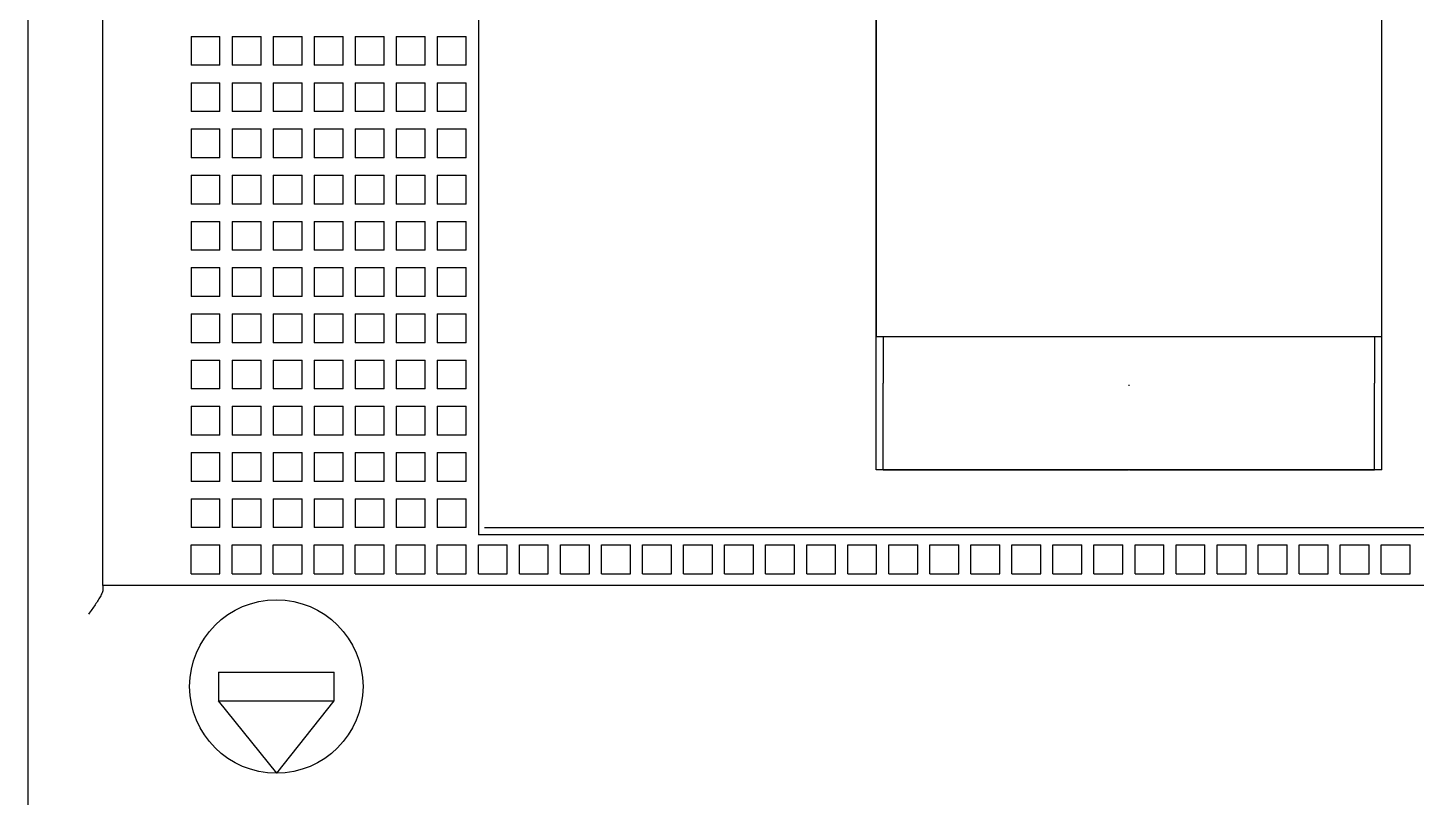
# Model space of a CAD drawing. Header units: metres. Extents: x -364 to 984, y 2601 to 8084.
# Drawn here: x 160.94 to 208.98, y 2629.31 to 2655.94 of the extents above; entities that cross this region are included whole.
import ezdxf

# ---------------------------------------------------------------- set-up
doc = ezdxf.new("R2010")
doc.units = ezdxf.units.M

# ---------------------------------------------------------------- blocks, each defined once
blk = doc.blocks.new('ABB-IN_XT1_3')
for p, q in [((0.000061, 112.800041), (0.000015, 17.200035)), ((2.600021, 36.00003), (2.600036, 81.000023)), ((15.600036, 78.800026), (15.600021, 38.200027)), ((29.350036, 75.671013), (29.350021, 44.600013)), ((29.350021, 40.000023), (29.350036, 75.671013)), ((46.850021, 40.000007), (46.850036, 75.671013)), ((5.650024, 55.000023), (5.650024, 54.000023)), ((5.650024, 55.000023), (6.650024, 55.000023)), ((6.650024, 54.000023), (6.650024, 55.000023)), ((7.070022, 55.000023), (7.070022, 54.000023)), ((7.070022, 55.000023), (8.070022, 55.000023)), ((8.070022, 54.000023), (8.070022, 55.000023)), ((8.490021, 55.000023), (8.490021, 54.000023)), ((8.490021, 55.000023), (9.490021, 55.000023)), ((9.490021, 54.000023), (9.490021, 55.000023)), ((9.910034, 55.000023), (9.910034, 54.000023)), ((9.910034, 55.000023), (10.910034, 55.000023)), ((10.910034, 54.000023), (10.910034, 55.000023)), ((11.330032, 55.000023), (11.330032, 54.000023)), ((11.330032, 55.000023), (12.330032, 55.000023)), ((12.330032, 54.000023), (12.330032, 55.000023)), ((12.75003, 55.000023), (12.75003, 54.000023)), ((12.75003, 55.000023), (13.75003, 55.000023)), ((13.75003, 54.000023), (13.75003, 55.000023)), ((14.170029, 55.000023), (14.170029, 54.000023)), ((14.170029, 55.000023), (15.170029, 55.000023)), ((15.170029, 54.000023), (15.170029, 55.000023)), ((6.650024, 54.000023), (5.650024, 54.000023)), ((8.070022, 54.000023), (7.070022, 54.000023)), ((9.490021, 54.000023), (8.490021, 54.000023)), ((10.910034, 54.000023), (9.910034, 54.000023)), ((12.330032, 54.000023), (11.330032, 54.000023)), ((13.75003, 54.000023), (12.75003, 54.000023)), ((15.170029, 54.000023), (14.170029, 54.000023)), ((5.650024, 53.400032), (5.650024, 52.400032)), ((5.650024, 53.400032), (6.650024, 53.400032)), ((6.650024, 52.400032), (6.650024, 53.400032)), ((7.070022, 53.400032), (7.070022, 52.400032)), ((7.070022, 53.400032), (8.070022, 53.400032)), ((8.070022, 52.400032), (8.070022, 53.400032)), ((8.490021, 53.400032), (8.490021, 52.400032)), ((8.490021, 53.400032), (9.490021, 53.400032)), ((9.490021, 52.400032), (9.490021, 53.400032)), ((9.910034, 53.400032), (9.910034, 52.400032)), ((9.910034, 53.400032), (10.910034, 53.400032)), ((10.910034, 52.400032), (10.910034, 53.400032)), ((11.330032, 53.400032), (11.330032, 52.400032)), ((11.330032, 53.400032), (12.330032, 53.400032)), ((12.330032, 52.400032), (12.330032, 53.400032)), ((12.75003, 53.400032), (12.75003, 52.400032)), ((12.75003, 53.400032), (13.75003, 53.400032)), ((13.75003, 52.400032), (13.75003, 53.400032)), ((14.170029, 53.400032), (14.170029, 52.400032)), ((14.170029, 53.400032), (15.170029, 53.400032)), ((15.170029, 52.400032), (15.170029, 53.400032)), ((6.650024, 52.400032), (5.650024, 52.400032)), ((8.070022, 52.400032), (7.070022, 52.400032)), ((9.490021, 52.400032), (8.490021, 52.400032)), ((10.910034, 52.400032), (9.910034, 52.400032)), ((12.330032, 52.400032), (11.330032, 52.400032)), ((13.75003, 52.400032), (12.75003, 52.400032)), ((15.170029, 52.400032), (14.170029, 52.400032)), ((5.650024, 51.800026), (5.650024, 50.800026)), ((5.650024, 51.800026), (6.650024, 51.800026)), ((6.650024, 50.800026), (6.650024, 51.800026)), ((7.070022, 51.800026), (7.070022, 50.800026)), ((7.070022, 51.800026), (8.070022, 51.800026)), ((8.070022, 50.800026), (8.070022, 51.800026)), ((8.490021, 51.800026), (8.490021, 50.800026)), ((8.490021, 51.800026), (9.490021, 51.800026)), ((9.490021, 50.800026), (9.490021, 51.800026)), ((9.910034, 51.800026), (9.910034, 50.800026)), ((9.910034, 51.800026), (10.910034, 51.800026)), ((10.910034, 50.800026), (10.910034, 51.800026)), ((11.330032, 51.800026), (11.330032, 50.800026)), ((11.330032, 51.800026), (12.330032, 51.800026)), ((12.330032, 50.800026), (12.330032, 51.800026)), ((12.75003, 51.800026), (12.75003, 50.800026)), ((12.75003, 51.800026), (13.75003, 51.800026)), ((13.75003, 50.800026), (13.75003, 51.800026)), ((14.170029, 51.800026), (14.170029, 50.800026)), ((14.170029, 51.800026), (15.170029, 51.800026)), ((15.170029, 50.800026), (15.170029, 51.800026)), ((6.650024, 50.800026), (5.650024, 50.800026)), ((8.070022, 50.800026), (7.070022, 50.800026)), ((9.490021, 50.800026), (8.490021, 50.800026)), ((10.910034, 50.800026), (9.910034, 50.800026)), ((12.330032, 50.800026), (11.330032, 50.800026)), ((13.75003, 50.800026), (12.75003, 50.800026)), ((15.170029, 50.800026), (14.170029, 50.800026)), ((5.650024, 50.200035), (5.650024, 49.200035)), ((5.650024, 50.200035), (6.650024, 50.200035)), ((6.650024, 49.200035), (6.650024, 50.200035)), ((7.070022, 50.200035), (7.070022, 49.200035)), ((7.070022, 50.200035), (8.070022, 50.200035)), ((8.070022, 49.200035), (8.070022, 50.200035)), ((8.490021, 50.200035), (8.490021, 49.200035)), ((8.490021, 50.200035), (9.490021, 50.200035)), ((9.490021, 49.200035), (9.490021, 50.200035)), ((9.910034, 50.200035), (9.910019, 49.200035)), ((9.910034, 50.200035), (10.910034, 50.200035)), ((10.910019, 49.200035), (10.910034, 50.200035)), ((11.330032, 50.200035), (11.330017, 49.200035)), ((11.330032, 50.200035), (12.330032, 50.200019)), ((12.330017, 49.200019), (12.330032, 50.200019)), ((12.75003, 50.200019), (12.75003, 49.200019)), ((12.75003, 50.200019), (13.75003, 50.200019)), ((13.75003, 49.200019), (13.75003, 50.200019)), ((14.170029, 50.200019), (14.170029, 49.200019)), ((14.170029, 50.200019), (15.170029, 50.200019)), ((15.170029, 49.200019), (15.170029, 50.200019)), ((6.650024, 49.200035), (5.650024, 49.200035)), ((8.070022, 49.200035), (7.070022, 49.200035)), ((9.490021, 49.200035), (8.490021, 49.200035)), ((10.910019, 49.200035), (9.910019, 49.200035)), ((12.330017, 49.200019), (11.330017, 49.200035)), ((13.75003, 49.200019), (12.75003, 49.200019)), ((15.170029, 49.200019), (14.170029, 49.200019)), ((5.650024, 48.600029), (5.650024, 47.600029)), ((5.650024, 48.600029), (6.650024, 48.600029)), ((6.650024, 47.600029), (6.650024, 48.600029)), ((7.070022, 48.600029), (7.070022, 47.600029)), ((7.070022, 48.600029), (8.070022, 48.600029)), ((8.070022, 47.600029), (8.070022, 48.600029)), ((8.490021, 48.600029), (8.490021, 47.600029)), ((8.490021, 48.600029), (9.490021, 48.600029)), ((9.490021, 47.600029), (9.490021, 48.600029)), ((9.910019, 48.600029), (9.910019, 47.600029)), ((9.910019, 48.600029), (10.910019, 48.600029)), ((10.910019, 47.600029), (10.910019, 48.600029)), ((11.330017, 48.600029), (11.330017, 47.600029)), ((11.330017, 48.600029), (12.330017, 48.600029)), ((12.330017, 47.600029), (12.330017, 48.600029)), ((12.75003, 48.600029), (12.75003, 47.600029)), ((12.75003, 48.600029), (13.75003, 48.600029)), ((13.75003, 47.600029), (13.75003, 48.600029)), ((14.170029, 48.600029), (14.170029, 47.600029)), ((14.170029, 48.600029), (15.170029, 48.600029)), ((15.170029, 47.600029), (15.170029, 48.600029)), ((6.650024, 47.600029), (5.650024, 47.600029)), ((8.070022, 47.600029), (7.070022, 47.600029)), ((9.490021, 47.600029), (8.490021, 47.600029)), ((10.910019, 47.600029), (9.910019, 47.600029)), ((12.330017, 47.600029), (11.330017, 47.600029)), ((13.75003, 47.600029), (12.75003, 47.600029)), ((15.170029, 47.600029), (14.170029, 47.600029)), ((5.650024, 47.000023), (5.650024, 46.000023)), ((5.650024, 47.000023), (6.650024, 47.000023)), ((6.650024, 46.000023), (6.650024, 47.000023)), ((7.070022, 47.000023), (7.070022, 46.000023)), ((7.070022, 47.000023), (8.070022, 47.000023)), ((8.070022, 46.000023), (8.070022, 47.000023)), ((8.490021, 47.000023), (8.490021, 46.000023)), ((8.490021, 47.000023), (9.490021, 47.000023)), ((9.490021, 46.000023), (9.490021, 47.000023)), ((9.910019, 47.000023), (9.910019, 46.000023)), ((9.910019, 47.000023), (10.910019, 47.000023)), ((10.910019, 46.000023), (10.910019, 47.000023)), ((11.330017, 47.000023), (11.330017, 46.000023)), ((11.330017, 47.000023), (12.330017, 47.000023)), ((12.330017, 46.000023), (12.330017, 47.000023)), ((12.75003, 47.000023), (12.75003, 46.000023)), ((12.75003, 47.000023), (13.75003, 47.000023)), ((13.75003, 46.000023), (13.75003, 47.000023)), ((14.170029, 47.000023), (14.170029, 46.000023)), ((14.170029, 47.000023), (15.170029, 47.000023)), ((15.170029, 46.000023), (15.170029, 47.000023)), ((6.650024, 46.000023), (5.650024, 46.000023)), ((8.070022, 46.000023), (7.070022, 46.000023)), ((9.490021, 46.000023), (8.490021, 46.000023)), ((10.910019, 46.000023), (9.910019, 46.000023)), ((12.330017, 46.000023), (11.330017, 46.000023)), ((13.75003, 46.000023), (12.75003, 46.000023)), ((15.170029, 46.000023), (14.170029, 46.000023)), ((5.650024, 45.400032), (5.650024, 44.400032)), ((5.650024, 45.400032), (6.650024, 45.400032)), ((6.650024, 44.400032), (6.650024, 45.400032)), ((7.070022, 45.400032), (7.070022, 44.400032)), ((7.070022, 45.400032), (8.070022, 45.400032)), ((8.070022, 44.400032), (8.070022, 45.400032)), ((8.490021, 45.400032), (8.490021, 44.400032)), ((8.490021, 45.400032), (9.490021, 45.400032)), ((9.490021, 44.400032), (9.490021, 45.400032)), ((9.910019, 45.400032), (9.910019, 44.400032)), ((9.910019, 45.400032), (10.910019, 45.400032)), ((10.910019, 44.400032), (10.910019, 45.400032)), ((11.330017, 45.400032), (11.330017, 44.400032)), ((11.330017, 45.400032), (12.330017, 45.400032)), ((12.330017, 44.400032), (12.330017, 45.400032)), ((12.75003, 45.400032), (12.75003, 44.400032)), ((12.75003, 45.400032), (13.75003, 45.400032)), ((13.75003, 44.400032), (13.75003, 45.400032)), ((14.170029, 45.400032), (14.170029, 44.400032)), ((14.170029, 45.400032), (15.170029, 45.400032)), ((15.170029, 44.400032), (15.170029, 45.400032)), ((6.650024, 44.400032), (5.650024, 44.400032)), ((8.070022, 44.400032), (7.070022, 44.400032)), ((9.490021, 44.400032), (8.490021, 44.400032)), ((10.910019, 44.400032), (9.910019, 44.400032)), ((12.330017, 44.400032), (11.330017, 44.400032)), ((13.75003, 44.400032), (12.75003, 44.400032)), ((15.170029, 44.400032), (14.170029, 44.400032)), ((29.600021, 44.600013), (29.350021, 44.600013)), ((46.600021, 44.600013), (29.600021, 44.600013)), ((29.600021, 44.600013), (29.600021, 42.998718)), ((46.850021, 44.600013), (46.600021, 44.600013)), ((46.600021, 44.600013), (46.600021, 42.99871)), ((5.650024, 43.800026), (5.650024, 42.800033)), ((5.650024, 43.800026), (6.650024, 43.800026)), ((6.650024, 42.800026), (6.650024, 43.800026)), ((7.070022, 43.800026), (7.070022, 42.800026)), ((7.070022, 43.800026), (8.070022, 43.800026)), ((8.070022, 42.800026), (8.070022, 43.800026)), ((8.490021, 43.800026), (8.490021, 42.800026)), ((8.490021, 43.800026), (9.490021, 43.800026)), ((9.490021, 42.800026), (9.490021, 43.800026)), ((9.910019, 43.800026), (9.910019, 42.800026)), ((9.910019, 43.800026), (10.910019, 43.800026)), ((10.910019, 42.800026), (10.910019, 43.800026)), ((11.330017, 43.800026), (11.330017, 42.800026)), ((11.330017, 43.800026), (12.330017, 43.800026)), ((12.330017, 42.800026), (12.330017, 43.800026)), ((12.75003, 43.800026), (12.75003, 42.800026)), ((12.75003, 43.800026), (13.75003, 43.800026)), ((13.75003, 42.800026), (13.75003, 43.800026)), ((14.170029, 43.800026), (14.170029, 42.800026)), ((14.170029, 43.800026), (15.170029, 43.800026)), ((15.170029, 42.800026), (15.170029, 43.800026)), ((6.650024, 42.800026), (5.650024, 42.800033)), ((8.070022, 42.800026), (7.070022, 42.800026)), ((9.490021, 42.800026), (8.490021, 42.800026)), ((10.910019, 42.800026), (9.910019, 42.800026)), ((12.330017, 42.800026), (11.330017, 42.800026)), ((13.75003, 42.800026), (12.75003, 42.800026)), ((15.170029, 42.800026), (14.170029, 42.800026)), ((29.600021, 40.000023), (29.600021, 42.998718)), ((38.078812, 42.92704), (38.121246, 42.92704)), ((46.600021, 40.000007), (46.600021, 42.99871)), ((5.650024, 42.200027), (5.650024, 41.200027)), ((5.650024, 42.200027), (6.650024, 42.200027)), ((6.650024, 41.200027), (6.650024, 42.200027)), ((7.070022, 42.200027), (7.070022, 41.200027)), ((7.070022, 42.200027), (8.070022, 42.200027)), ((8.070022, 41.200027), (8.070022, 42.200027)), ((8.490021, 42.200027), (8.490021, 41.200027)), ((8.490021, 42.200027), (9.490021, 42.200027)), ((9.490021, 41.200027), (9.490021, 42.200027)), ((9.910019, 42.200027), (9.910019, 41.200027)), ((9.910019, 42.200027), (10.910019, 42.200027)), ((10.910019, 41.200027), (10.910019, 42.200027)), ((11.330017, 42.200027), (11.330017, 41.200027)), ((11.330017, 42.200027), (12.330017, 42.200027)), ((12.330017, 41.200027), (12.330017, 42.200027)), ((12.75003, 42.200027), (12.750015, 41.200027)), ((12.75003, 42.200027), (13.75003, 42.200027)), ((13.750015, 41.200027), (13.75003, 42.200027)), ((14.170029, 42.200027), (14.170013, 41.200027)), ((14.170029, 42.200027), (15.170029, 42.200027)), ((15.170013, 41.200027), (15.170029, 42.200027)), ((6.650024, 41.200027), (5.650024, 41.200027)), ((8.070022, 41.200027), (7.070022, 41.200027)), ((9.490021, 41.200027), (8.490021, 41.200027)), ((10.910019, 41.200027), (9.910019, 41.200027)), ((12.330017, 41.200027), (11.330017, 41.200027)), ((13.750015, 41.200027), (12.750015, 41.200027)), ((15.170013, 41.200027), (14.170013, 41.200027)), ((5.650024, 40.600029), (5.650024, 39.600029)), ((5.650024, 40.600029), (6.650024, 40.600029)), ((6.650024, 39.600029), (6.650024, 40.600029)), ((7.070022, 40.600029), (7.070022, 39.600029)), ((7.070022, 40.600029), (8.070022, 40.600029)), ((8.070022, 39.600029), (8.070022, 40.600029)), ((8.490021, 40.600029), (8.490021, 39.600029)), ((8.490021, 40.600029), (9.490021, 40.600029)), ((9.490021, 39.600029), (9.490021, 40.600029)), ((9.910019, 40.600029), (9.910019, 39.600029)), ((9.910019, 40.600029), (10.910019, 40.600029)), ((10.910019, 39.600029), (10.910019, 40.600029)), ((11.330017, 40.600029), (11.330017, 39.600029)), ((11.330017, 40.600029), (12.330017, 40.600029)), ((12.330017, 39.600029), (12.330017, 40.600029)), ((12.750015, 40.600029), (12.750015, 39.600029)), ((12.750015, 40.600029), (13.750015, 40.600029)), ((13.750015, 39.600029), (13.750015, 40.600029)), ((14.170013, 40.600029), (14.170013, 39.600029)), ((14.170013, 40.600029), (15.170013, 40.600029)), ((15.170013, 39.600029), (15.170013, 40.600029)), ((46.850021, 40.000007), (29.350021, 40.000023)), ((29.600021, 40.000023), (38.078796, 40.000015)), ((38.121246, 40.000015), (38.078796, 40.000015)), ((38.121246, 40.000015), (46.600021, 40.000007)), ((6.650024, 39.600029), (5.650024, 39.600029)), ((8.070022, 39.600029), (7.070022, 39.600029)), ((9.490021, 39.600029), (8.490021, 39.600029)), ((10.910019, 39.600029), (9.910019, 39.600029)), ((12.330017, 39.600029), (11.330017, 39.600029)), ((13.750015, 39.600029), (12.750015, 39.600029)), ((15.170013, 39.600029), (14.170013, 39.600029)), ((5.650024, 39.00003), (5.650024, 38.00003)), ((5.650024, 39.00003), (6.650024, 39.00003)), ((6.650024, 38.00003), (6.650024, 39.00003)), ((7.070022, 39.00003), (7.070022, 38.00003)), ((7.070022, 39.00003), (8.070022, 39.00003)), ((8.070022, 38.00003), (8.070022, 39.00003)), ((8.490021, 39.00003), (8.490021, 38.00003)), ((8.490021, 39.00003), (9.490021, 39.00003)), ((9.490021, 38.00003), (9.490021, 39.00003)), ((9.910019, 39.00003), (9.910019, 38.00003)), ((9.910019, 39.00003), (10.910019, 39.00003)), ((10.910019, 38.00003), (10.910019, 39.00003)), ((11.330017, 39.00003), (11.330017, 38.00003)), ((11.330017, 39.00003), (12.330017, 39.00003)), ((12.330017, 38.00003), (12.330017, 39.00003)), ((12.750015, 39.00003), (12.750015, 38.00003)), ((12.750015, 39.00003), (13.750015, 39.000023)), ((13.750015, 38.000023), (13.750015, 39.000023)), ((14.170013, 39.000023), (14.170013, 38.000023)), ((14.170013, 39.000023), (15.170013, 39.000023)), ((15.170013, 38.000023), (15.170013, 39.000023)), ((6.650024, 38.00003), (5.650024, 38.00003)), ((8.070022, 38.00003), (7.070022, 38.00003)), ((9.490021, 38.00003), (8.490021, 38.00003)), ((10.910019, 38.00003), (9.910019, 38.00003)), ((12.330017, 38.00003), (11.330017, 38.00003)), ((13.750015, 38.000023), (12.750015, 38.00003)), ((15.170013, 38.000023), (14.170013, 38.000023)), ((15.600021, 38.199173), (15.600021, 37.750023)), ((15.800018, 38.000023), (16.497482, 38.000023)), ((16.497482, 38.000023), (59.70256, 38.000007)), ((60.600021, 37.750007), (15.600021, 37.750023)), ((5.650024, 36.400032), (5.650024, 37.400032)), ((5.650024, 37.400032), (6.650024, 37.400032)), ((6.650024, 36.400032), (6.650024, 37.400032)), ((7.070022, 36.400032), (7.070022, 37.400032)), ((7.070022, 37.400032), (8.070022, 37.400032)), ((8.070022, 36.400032), (8.070022, 37.400032)), ((8.490021, 36.400032), (8.490021, 37.400032)), ((8.490021, 37.400032), (9.490021, 37.400032)), ((9.490021, 36.400032), (9.490021, 37.400032)), ((9.910019, 36.400024), (9.910019, 37.400024)), ((9.910019, 37.400024), (10.910019, 37.400024)), ((10.910019, 36.400024), (10.910019, 37.400024)), ((11.330017, 36.400024), (11.330017, 37.400024)), ((11.330017, 37.400024), (12.330017, 37.400024)), ((12.330017, 36.400024), (12.330017, 37.400024)), ((12.750015, 36.400024), (12.750015, 37.400024)), ((12.750015, 37.400024), (13.750015, 37.400024)), ((13.750015, 36.400024), (13.750015, 37.400024)), ((14.170013, 36.400024), (14.170013, 37.400024)), ((14.170013, 37.400024), (15.170013, 37.400024)), ((15.170013, 36.400024), (15.170013, 37.400024)), ((15.590027, 36.400024), (15.590027, 37.400024)), ((15.590027, 37.400024), (16.590027, 37.400024)), ((16.590027, 36.400024), (16.590027, 37.400024)), ((17.010025, 36.400024), (17.010025, 37.400024)), ((17.010025, 37.400024), (18.010025, 37.400024)), ((18.010025, 36.400024), (18.010025, 37.400024)), ((18.430023, 36.400024), (18.430023, 37.400024)), ((18.430023, 37.400024), (19.430023, 37.400024)), ((19.430023, 36.400024), (19.430023, 37.400024)), ((19.850021, 36.400024), (19.850021, 37.400024)), ((19.850021, 37.400024), (20.850021, 37.400024)), ((20.850021, 36.400024), (20.850021, 37.400024)), ((21.270019, 36.400024), (21.270019, 37.400024)), ((21.270019, 37.400024), (22.270019, 37.400024)), ((22.270019, 36.400024), (22.270019, 37.400024)), ((22.690018, 36.400024), (22.690018, 37.400024)), ((22.690018, 37.400024), (23.690018, 37.400024)), ((23.690018, 36.400024), (23.690018, 37.400024)), ((24.110016, 36.400024), (24.110016, 37.400024)), ((24.110016, 37.400024), (25.110016, 37.400024)), ((25.110016, 36.400024), (25.110016, 37.400024)), ((25.530014, 36.400024), (25.530014, 37.400024)), ((25.530014, 37.400024), (26.530014, 37.400016)), ((26.530014, 36.400016), (26.530014, 37.400016)), ((26.950012, 36.400016), (26.950012, 37.400016)), ((26.950012, 37.400016), (27.950012, 37.400016)), ((27.950012, 36.400016), (27.950012, 37.400016)), ((28.370025, 36.400016), (28.370025, 37.400016)), ((28.370025, 37.400016), (29.370025, 37.400016)), ((29.370025, 36.400016), (29.370025, 37.400016)), ((29.790024, 36.400016), (29.790024, 37.400016)), ((29.790024, 37.400016), (30.790024, 37.400016)), ((30.790024, 36.400016), (30.790024, 37.400016)), ((31.210022, 36.400016), (31.210022, 37.400016)), ((31.210022, 37.400016), (32.210022, 37.400016)), ((32.210022, 36.400016), (32.210022, 37.400016)), ((32.63002, 36.400016), (32.63002, 37.400016)), ((32.63002, 37.400016), (33.63002, 37.400016)), ((33.63002, 36.400016), (33.63002, 37.400016)), ((34.050018, 36.400016), (34.050018, 37.400016)), ((34.050018, 37.400016), (35.050018, 37.400016)), ((35.050018, 36.400016), (35.050018, 37.400016)), ((35.470016, 36.400016), (35.470016, 37.400016)), ((35.470016, 37.400016), (36.470016, 37.400016)), ((36.470016, 36.400016), (36.470016, 37.400016)), ((36.890015, 36.400016), (36.890015, 37.400016)), ((36.890015, 37.400016), (37.890015, 37.400016)), ((37.890015, 36.400016), (37.890015, 37.400016)), ((38.310013, 36.400016), (38.310013, 37.400016)), ((38.310013, 37.400016), (39.310013, 37.400016)), ((39.310013, 36.400016), (39.310013, 37.400016)), ((39.730026, 36.400016), (39.730026, 37.400016)), ((39.730026, 37.400016), (40.730026, 37.400016)), ((40.730026, 36.400016), (40.730026, 37.400016)), ((41.150024, 36.400016), (41.150024, 37.400016)), ((41.150024, 37.400016), (42.150024, 37.400016)), ((42.150024, 36.400016), (42.150024, 37.400016)), ((42.570022, 36.400016), (42.570022, 37.400016)), ((42.570022, 37.400016), (43.570022, 37.400009)), ((43.570022, 36.400009), (43.570022, 37.400009)), ((43.990021, 36.400009), (43.990021, 37.400009)), ((43.990021, 37.400009), (44.990021, 37.400009)), ((44.990021, 36.400009), (44.990021, 37.400009)), ((45.410019, 36.400009), (45.410019, 37.400009)), ((45.410019, 37.400009), (46.410019, 37.400009)), ((46.410019, 36.400009), (46.410019, 37.400009)), ((46.830017, 36.400009), (46.830017, 37.400009)), ((46.830017, 37.400009), (47.830017, 37.400009)), ((47.830017, 36.400009), (47.830017, 37.400009)), ((5.650024, 36.400032), (6.650024, 36.400032)), ((7.070022, 36.400032), (8.070022, 36.400032)), ((8.490021, 36.400032), (9.490021, 36.400032)), ((9.910019, 36.400024), (10.910019, 36.400024)), ((11.330017, 36.400024), (12.330017, 36.400024)), ((12.750015, 36.400024), (13.750015, 36.400024)), ((14.170013, 36.400024), (15.170013, 36.400024)), ((15.590027, 36.400024), (16.590027, 36.400024)), ((17.010025, 36.400024), (18.010025, 36.400024)), ((18.430023, 36.400024), (19.430023, 36.400024)), ((19.850021, 36.400024), (20.850021, 36.400024)), ((21.270019, 36.400024), (22.270019, 36.400024)), ((22.690018, 36.400024), (23.690018, 36.400024)), ((24.110016, 36.400024), (25.110016, 36.400024)), ((25.530014, 36.400024), (26.530014, 36.400016)), ((26.950012, 36.400016), (27.950012, 36.400016)), ((28.370025, 36.400016), (29.370025, 36.400016)), ((29.790024, 36.400016), (30.790024, 36.400016)), ((31.210022, 36.400016), (32.210022, 36.400016)), ((32.63002, 36.400016), (33.63002, 36.400016)), ((34.050018, 36.400016), (35.050018, 36.400016)), ((35.470016, 36.400016), (36.470016, 36.400016)), ((36.890015, 36.400016), (37.890015, 36.400016)), ((38.310013, 36.400016), (39.310013, 36.400016)), ((39.730026, 36.400016), (40.730026, 36.400016)), ((41.150024, 36.400016), (42.150024, 36.400016)), ((42.570022, 36.400016), (43.570022, 36.400009)), ((43.990021, 36.400009), (44.990021, 36.400009)), ((45.410019, 36.400009), (46.410019, 36.400009)), ((46.830017, 36.400009), (47.830017, 36.400009)), ((2.600021, 36.00003), (2.600021, 35.866058)), ((5.100021, 36.00003), (2.600021, 36.00003)), ((71.100021, 36), (5.100021, 36.00003)), ((6.600021, 33.00003), (10.600021, 33.00003)), ((6.600021, 33.00003), (6.600021, 32.00003)), ((10.600021, 32.00003), (10.600021, 33.00003)), ((6.600021, 32.00003), (10.600021, 32.00003)), ((8.620926, 29.50003), (6.600021, 32.00003)), ((8.620926, 29.50003), (10.600021, 32.00003))]:
    blk.add_line(p, q)
blk.add_lwpolyline([(2.600021, 35.866058), (2.598114, 35.839363), (2.592621, 35.810592), (2.583923, 35.779976), (2.572342, 35.747726), (2.558227, 35.714073), (2.5419, 35.679214), (2.523636, 35.643325), (2.503662, 35.606536), (2.482208, 35.568946), (2.459427, 35.530662), (2.435516, 35.491775), (2.410583, 35.452362), (2.384811, 35.412506), (2.358276, 35.372253), (2.331085, 35.331665), (2.303345, 35.290794), (2.275116, 35.249679), (2.246521, 35.208366), (2.21759, 35.166885), (2.188415, 35.125282), (2.159042, 35.08358), (2.129562, 35.041824), (2.100021, 35.00003)])
blk.add_circle((8.600021, 32.50003), 3)

msp = doc.modelspace()

# ---------------------------------------------------------------- block references
msp.add_blockref('ABB-IN_XT1_3', (160.94, 2600.64))

doc.saveas('drawing.dxf')
